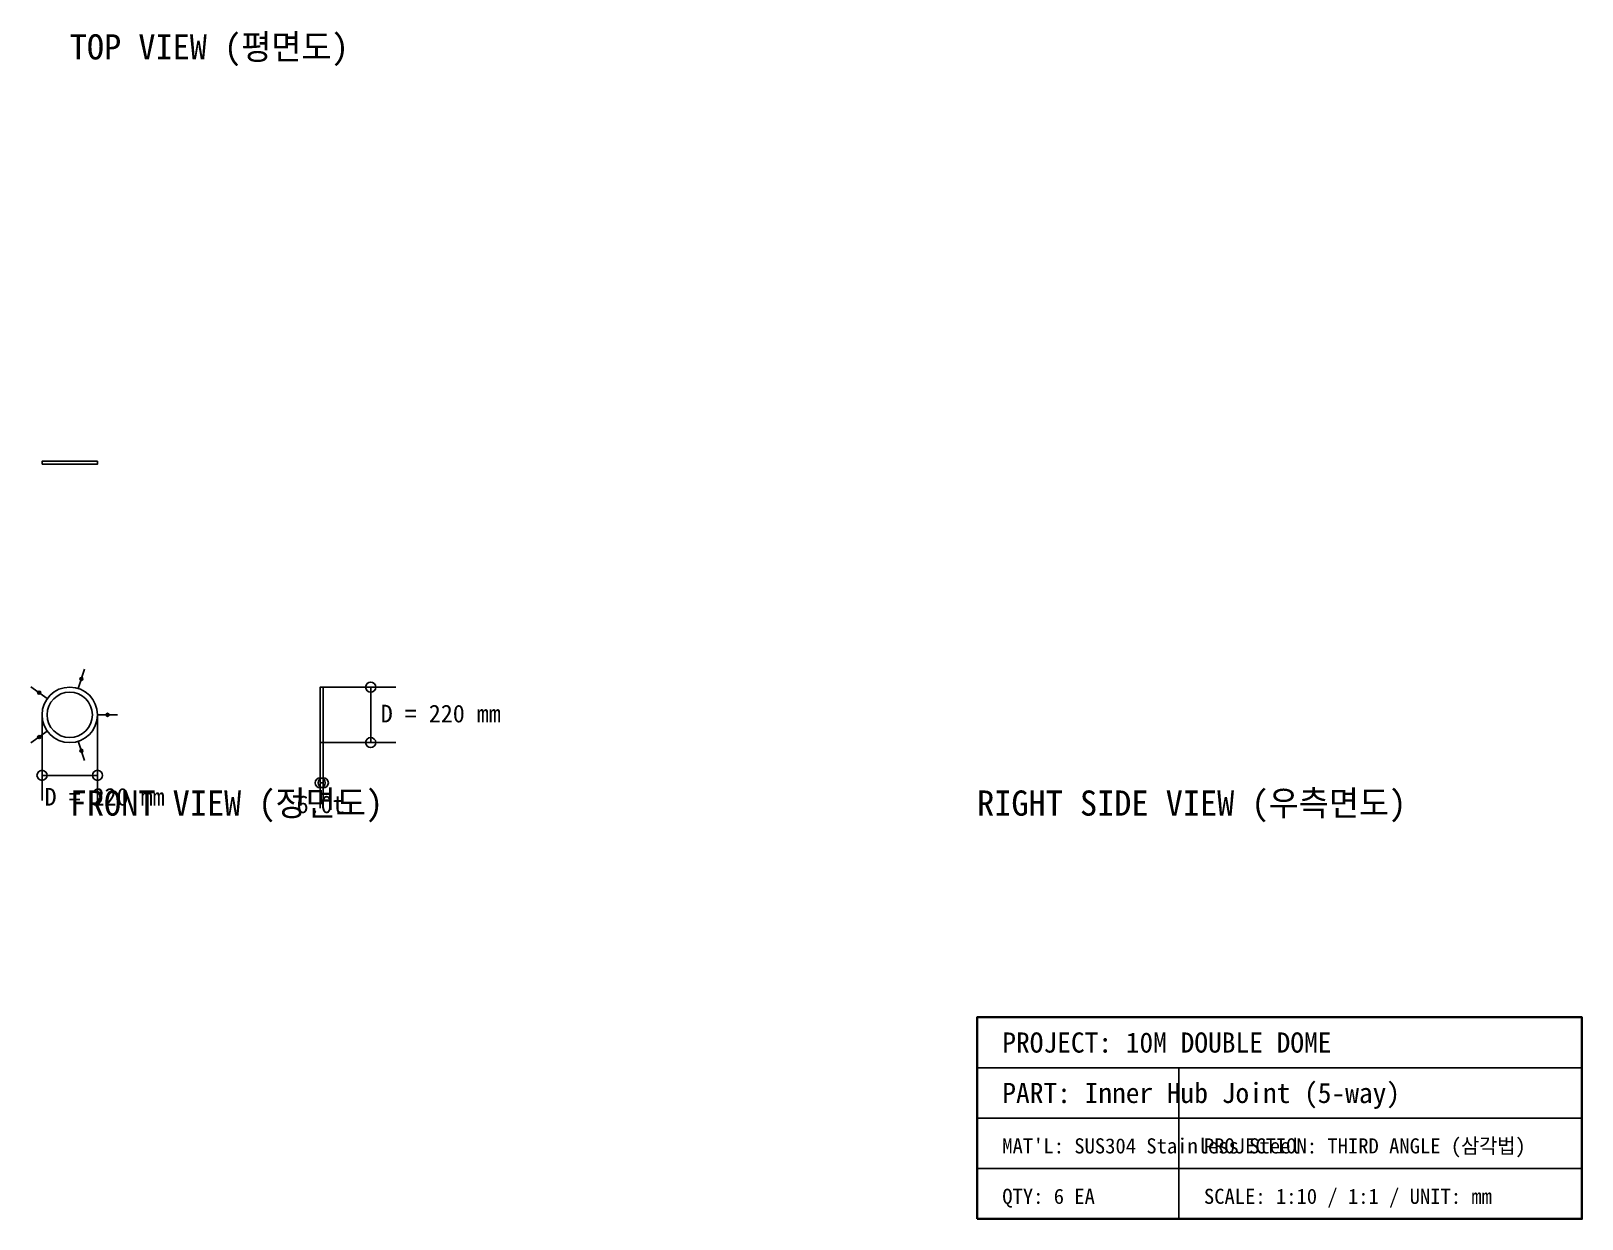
# Model space of a CAD drawing. Header units: metres. Extents: x -77 to 3000, y -1000 to 1356.
import ezdxf

# ---------------------------------------------------------------- set-up
doc = ezdxf.new("R2010")
doc.units = ezdxf.units.M

msp = doc.modelspace()

# ---------------------------------------------------------------- linework, layer by layer
at = {"color": 3, "lineweight": 25}
for p, q in [((17, 52.3), (29.4, 90.4)), ((-44.5, 32.3), (-76.9, 55.8)), ((55, 0), (95, 0)), ((-44.5, -32.3), (-76.9, -55.8)), ((17, -52.3), (29.4, -90.4))]:
    msp.add_line(p, q, dxfattribs=at)
at = {"color": 9}
for p, q in [((497, 55), (647, 55)), ((-55, 0), (-55, -170)), ((55, 0), (55, -170)), ((497, -55), (647, -55)), ((497, -55), (497, -185)), ((503, -55), (503, -185))]:
    msp.add_line(p, q, dxfattribs=at)
at = {"color": 1}
for p, q in [((597, -55), (597, 55)), ((-55, -120), (55, -120)), ((497, -135), (503, -135))]:
    msp.add_line(p, q, dxfattribs=at)
at = {"color": 7}
for p, q in [((1800, -700), (3000, -700)), ((2200, -1000), (2200, -700)), ((1800, -800), (3000, -800)), ((1800, -900), (3000, -900))]:
    msp.add_line(p, q, dxfattribs=at)
at = {"color": 3}
for points in [[(-55, 497), (55, 497), (55, 503), (-55, 503), (-55, 497)], [(497, -55), (503, -55), (503, 55), (497, 55), (497, -55)]]:
    msp.add_lwpolyline(points, dxfattribs=at)
at = {"color": 7, "lineweight": 35}
msp.add_lwpolyline([(1800, -1000), (3000, -1000), (3000, -600), (1800, -600), (1800, -1000)], dxfattribs=at)
at = {"color": 1}
for centre, radius in [((23.2, 71.3), 3), ((597, 55), 10), ((-60.7, 44.1), 3), ((75, 0), 3), ((-60.7, -44.1), 3), ((597, -55), 10), ((23.2, -71.3), 3), ((-55, -120), 10), ((55, -120), 10), ((497, -135), 10), ((503, -135), 10)]:
    msp.add_circle(centre, radius, dxfattribs=at)
at = {"color": 3}
msp.add_circle((0, 0), 55, dxfattribs=at)
at = {"color": 8}
msp.add_circle((0, 0), 45, dxfattribs=at)

# ---------------------------------------------------------------- texts
at = {"color": 4}
for s, p in [('TOP VIEW (평면도)', (0, 1300)), ('FRONT VIEW (정면도)', (0, -200)), ('RIGHT SIDE VIEW (우측면도)', (1800, -200))]:
    msp.add_text(s, height=50, dxfattribs=at).set_placement(p)
at = {"color": 2}
for s, p in [('D = 220 mm', (617, -15)), ('D = 220 mm', (-50, -180)), ('6.0t', (450, -195))]:
    msp.add_text(s, height=35, dxfattribs=at).set_placement(p)
at = {"color": 7}
for s, height, p in [('PROJECT: 10M DOUBLE DOME', 40, (1850, -670)), ("MAT'L: SUS304 Stainless Steel", 30, (1850, -870)), ('PROJECTION: THIRD ANGLE (삼각법)', 30, (2250, -870)), ('QTY: 6 EA', 30, (1850, -970)), ('SCALE: 1:10 / 1:1 / UNIT: mm', 30, (2250, -970))]:
    msp.add_text(s, height=height, dxfattribs=at).set_placement(p)
at = {"color": 3}
msp.add_text('PART: Inner Hub Joint (5-way)', height=40, dxfattribs=at).set_placement((1850, -770))

doc.saveas('drawing.dxf')
